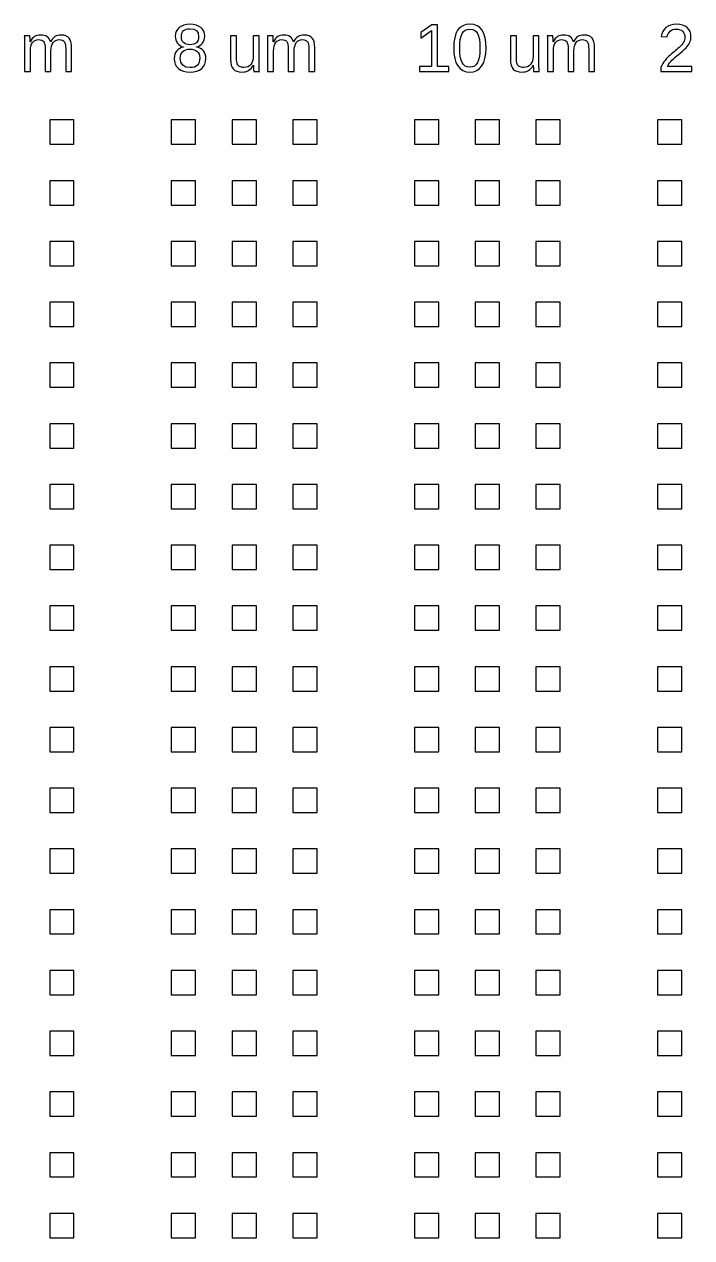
# Model space of a CAD drawing. Header units: metres. Extents: x -21500 to 21500, y -23900 to 23900.
# Drawn here: x -10809 to -5319, y 12100 to 22088 of the extents above; entities that cross this region are included whole.
import ezdxf

# ---------------------------------------------------------------- set-up
doc = ezdxf.new("R2010")
doc.units = ezdxf.units.M

msp = doc.modelspace()

# ---------------------------------------------------------------- linework, layer by layer
for p, q in [((-9495.93, 22081.1), (-9516.47, 22072.7)), ((-9472.59, 22086.2), (-9495.93, 22081.1)), ((-9446.46, 22087.9), (-9472.59, 22086.2)), ((-9419.73, 22086.3), (-9446.46, 22087.9)), ((-9395.96, 22081.3), (-9419.73, 22086.3)), ((-9375.17, 22073), (-9395.96, 22081.3)), ((-7456.22, 22082.2), (-7546.56, 22020.1)), ((-7411.19, 22082.2), (-7456.22, 22082.2)), ((-7411.19, 21741.5), (-7411.19, 22082.2)), ((-7202.95, 22075.7), (-7226.01, 22060.3)), ((-7175.22, 22084.9), (-7202.95, 22075.7)), ((-7142.82, 22087.9), (-7175.22, 22084.9)), ((-7111.26, 22084.8), (-7142.82, 22087.9)), ((-7084.13, 22075.5), (-7111.26, 22084.8)), ((-7061.41, 22060), (-7084.13, 22075.5)), ((-5492.67, 22081.1), (-5513.01, 22072.7)), ((-5469.95, 22086.2), (-5492.67, 22081.1)), ((-5444.83, 22087.9), (-5469.95, 22086.2)), ((-5417.61, 22086.2), (-5444.83, 22087.9)), ((-5393.72, 22081.1), (-5417.61, 22086.2)), ((-5373.18, 22072.6), (-5393.72, 22081.1)), ((-10762.8, 21993.5), (-10808.9, 21993.5)), ((-10808.9, 21993.5), (-10808.2, 21985.3)), ((-10808.2, 21985.3), (-10807.7, 21972.2)), ((-10762.7, 21992.6), (-10762.8, 21993.5)), ((-10762.5, 21991), (-10762.7, 21992.6)), ((-10762.4, 21988.9), (-10762.5, 21991)), ((-10762.2, 21986.2), (-10762.4, 21988.9)), ((-10762.1, 21983.1), (-10762.2, 21986.2)), ((-10761.9, 21979.8), (-10762.1, 21983.1)), ((-10761.8, 21976.3), (-10761.9, 21979.8)), ((-10761.6, 21972.5), (-10761.8, 21976.3)), ((-10733.6, 21979.5), (-10742.9, 21969.8)), ((-10723.7, 21986.7), (-10733.6, 21979.5)), ((-10713, 21992.1), (-10723.7, 21986.7)), ((-10701.1, 21995.9), (-10713, 21992.1)), ((-10688.2, 21998.2), (-10701.1, 21995.9)), ((-10674.1, 21999), (-10688.2, 21998.2)), ((-10658.3, 21998.1), (-10674.1, 21999)), ((-10644.2, 21995.6), (-10658.3, 21998.1)), ((-10631.9, 21991.5), (-10644.2, 21995.6)), ((-10621.3, 21985.7), (-10631.9, 21991.5)), ((-10612.4, 21978), (-10621.3, 21985.7)), ((-10604.9, 21968.4), (-10612.4, 21978)), ((-10567.1, 21978.4), (-10576.7, 21968.8)), ((-10556.8, 21985.9), (-10567.1, 21978.4)), ((-10545.4, 21991.6), (-10556.8, 21985.9)), ((-10532.9, 21995.7), (-10545.4, 21991.6)), ((-10519.3, 21998.1), (-10532.9, 21995.7)), ((-10504.5, 21999), (-10519.3, 21998.1)), ((-10483.8, 21997.4), (-10504.5, 21999)), ((-10466.1, 21992.9), (-10483.8, 21997.4)), ((-10451.5, 21985.4), (-10466.1, 21992.9)), ((-10439.8, 21974.8), (-10451.5, 21985.4)), ((-10431, 21960.8), (-10439.8, 21974.8)), ((-9564.86, 22010.8), (-9566.9, 21990)), ((-9566.9, 21990), (-9565.78, 21974.1)), ((-9565.78, 21974.1), (-9562.39, 21959.3)), ((-9558.73, 22029.5), (-9564.86, 22010.8)), ((-9548.52, 22046.2), (-9558.73, 22029.5)), ((-9534.22, 22060.8), (-9548.52, 22046.2)), ((-9516.47, 22072.7), (-9534.22, 22060.8)), ((-9516.99, 21986.7), (-9515.86, 22001.9)), ((-9515.83, 21971.3), (-9516.99, 21986.7)), ((-9515.86, 22001.9), (-9512.48, 22015)), ((-9512.48, 22015), (-9506.84, 22026.2)), ((-9506.84, 22026.2), (-9498.95, 22035.3)), ((-9498.95, 22035.3), (-9488.9, 22042.4)), ((-9488.9, 22042.4), (-9476.8, 22047.5)), ((-9476.8, 22047.5), (-9462.66, 22050.6)), ((-9462.66, 22050.6), (-9446.46, 22051.6)), ((-9446.46, 22051.6), (-9415.36, 22047.5)), ((-9415.36, 22047.5), (-9393.15, 22035.4)), ((-9393.15, 22035.4), (-9379.82, 22015.1)), ((-9379.82, 22015.1), (-9375.38, 21986.7)), ((-9375.38, 21986.7), (-9376.51, 21970.2)), ((-9357.34, 22061.3), (-9375.17, 22073)), ((-9343.04, 22046.9), (-9357.34, 22061.3)), ((-9332.82, 22030.1), (-9343.04, 22046.9)), ((-9326.69, 22010.9), (-9332.82, 22030.1)), ((-9329.19, 21958.7), (-9325.79, 21973.6)), ((-9324.65, 21989.5), (-9326.69, 22010.9)), ((-9325.79, 21973.6), (-9324.65, 21989.5)), ((-9062.35, 21993.5), (-9111.45, 21993.5)), ((-9111.45, 21993.5), (-9111.45, 21797.9)), ((-9062.35, 21807.4), (-9062.35, 21993.5)), ((-8877.07, 21993.5), (-8925.9, 21993.5)), ((-8925.9, 21993.5), (-8925.9, 21823.4)), ((-8877.07, 21762.7), (-8877.07, 21993.5)), ((-8762.79, 21993.5), (-8808.91, 21993.5)), ((-8808.91, 21993.5), (-8808.2, 21985.3)), ((-8808.2, 21985.3), (-8807.69, 21972.2)), ((-8762.65, 21992.6), (-8762.79, 21993.5)), ((-8762.52, 21991), (-8762.65, 21992.6)), ((-8762.38, 21988.9), (-8762.52, 21991)), ((-8762.25, 21986.2), (-8762.38, 21988.9)), ((-8762.1, 21983.1), (-8762.25, 21986.2)), ((-8761.94, 21979.8), (-8762.1, 21983.1)), ((-8761.76, 21976.3), (-8761.94, 21979.8)), ((-8761.57, 21972.5), (-8761.76, 21976.3)), ((-8733.61, 21979.5), (-8742.92, 21969.8)), ((-8723.73, 21986.7), (-8733.61, 21979.5)), ((-8712.99, 21992.1), (-8723.73, 21986.7)), ((-8701.14, 21995.9), (-8712.99, 21992.1)), ((-8688.17, 21998.2), (-8701.14, 21995.9)), ((-8674.08, 21999), (-8688.17, 21998.2)), ((-8658.27, 21998.1), (-8674.08, 21999)), ((-8644.21, 21995.6), (-8658.27, 21998.1)), ((-8631.89, 21991.5), (-8644.21, 21995.6)), ((-8621.32, 21985.7), (-8631.89, 21991.5)), ((-8612.36, 21978), (-8621.32, 21985.7)), ((-8604.87, 21968.4), (-8612.36, 21978)), ((-8567.14, 21978.4), (-8576.72, 21968.8)), ((-8556.75, 21985.9), (-8567.14, 21978.4)), ((-8545.4, 21991.6), (-8556.75, 21985.9)), ((-8532.91, 21995.7), (-8545.4, 21991.6)), ((-8519.29, 21998.1), (-8532.91, 21995.7)), ((-8504.53, 21999), (-8519.29, 21998.1)), ((-8483.8, 21997.4), (-8504.53, 21999)), ((-8466.11, 21992.9), (-8483.8, 21997.4)), ((-8451.45, 21985.4), (-8466.11, 21992.9)), ((-8439.83, 21974.8), (-8451.45, 21985.4)), ((-8430.99, 21960.8), (-8439.83, 21974.8)), ((-7546.56, 21974), (-7460.29, 22035.6)), ((-7546.56, 22020.1), (-7546.56, 21974)), ((-7460.29, 22035.6), (-7460.29, 21741.5)), ((-7268.53, 21977.4), (-7274.56, 21937.4)), ((-7258.48, 22011.2), (-7268.53, 21977.4)), ((-7244.42, 22038.8), (-7258.48, 22011.2)), ((-7226.01, 22060.3), (-7244.42, 22038.8)), ((-7222.27, 21963.3), (-7216.13, 21990.4)), ((-7216.13, 21990.4), (-7207.52, 22011.7)), ((-7207.52, 22011.7), (-7196.11, 22027.7)), ((-7196.11, 22027.7), (-7181.52, 22039.2)), ((-7181.52, 22039.2), (-7163.75, 22046)), ((-7163.75, 22046), (-7142.82, 22048.3)), ((-7142.82, 22048.3), (-7122.4, 22046)), ((-7122.4, 22046), (-7105.08, 22039)), ((-7105.08, 22039), (-7090.86, 22027.4)), ((-7090.86, 22027.4), (-7079.75, 22011.2)), ((-7079.75, 22011.2), (-7071.38, 21989.7)), ((-7071.38, 21989.7), (-7065.41, 21962.6)), ((-7043.13, 22038.3), (-7061.41, 22060)), ((-7029.06, 22010.5), (-7043.13, 22038.3)), ((-7019.02, 21976.7), (-7029.06, 22010.5)), ((-7012.99, 21937), (-7019.02, 21976.7)), ((-6760.62, 21993.5), (-6809.72, 21993.5)), ((-6809.72, 21993.5), (-6809.72, 21797.9)), ((-6760.62, 21807.4), (-6760.62, 21993.5)), ((-6575.33, 21993.5), (-6624.16, 21993.5)), ((-6624.16, 21993.5), (-6624.16, 21823.4)), ((-6575.33, 21762.7), (-6575.33, 21993.5)), ((-6461.06, 21993.5), (-6507.18, 21993.5)), ((-6507.18, 21993.5), (-6506.46, 21985.3)), ((-6506.46, 21985.3), (-6505.95, 21972.2)), ((-6460.92, 21992.6), (-6461.06, 21993.5)), ((-6460.79, 21991), (-6460.92, 21992.6)), ((-6460.65, 21988.9), (-6460.79, 21991)), ((-6460.52, 21986.2), (-6460.65, 21988.9)), ((-6460.37, 21983.1), (-6460.52, 21986.2)), ((-6460.21, 21979.8), (-6460.37, 21983.1)), ((-6460.03, 21976.3), (-6460.21, 21979.8)), ((-6459.84, 21972.5), (-6460.03, 21976.3)), ((-6431.88, 21979.5), (-6441.19, 21969.8)), ((-6421.99, 21986.7), (-6431.88, 21979.5)), ((-6411.26, 21992.1), (-6421.99, 21986.7)), ((-6399.41, 21995.9), (-6411.26, 21992.1)), ((-6386.44, 21998.2), (-6399.41, 21995.9)), ((-6372.35, 21999), (-6386.44, 21998.2)), ((-6356.54, 21998.1), (-6372.35, 21999)), ((-6342.47, 21995.6), (-6356.54, 21998.1)), ((-6330.16, 21991.5), (-6342.47, 21995.6)), ((-6319.58, 21985.7), (-6330.16, 21991.5)), ((-6310.62, 21978), (-6319.58, 21985.7)), ((-6303.14, 21968.4), (-6310.62, 21978)), ((-6265.4, 21978.4), (-6274.99, 21968.8)), ((-6255.02, 21985.9), (-6265.4, 21978.4)), ((-6243.67, 21991.6), (-6255.02, 21985.9)), ((-6231.18, 21995.7), (-6243.67, 21991.6)), ((-6217.56, 21998.1), (-6231.18, 21995.7)), ((-6202.8, 21999), (-6217.56, 21998.1)), ((-6182.07, 21997.4), (-6202.8, 21999)), ((-6164.38, 21992.9), (-6182.07, 21997.4)), ((-6149.72, 21985.4), (-6164.38, 21992.9)), ((-6138.1, 21974.8), (-6149.72, 21985.4)), ((-6129.26, 21960.8), (-6138.1, 21974.8)), ((-5565.42, 22009.6), (-5569.89, 21987.8)), ((-5569.89, 21987.8), (-5519.97, 21983.2)), ((-5557.44, 22029), (-5565.42, 22009.6)), ((-5545.96, 22046.1), (-5557.44, 22029)), ((-5530.96, 22060.8), (-5545.96, 22046.1)), ((-5513.01, 22072.7), (-5530.96, 22060.8)), ((-5519.97, 21983.2), (-5517.17, 21997.7)), ((-5517.17, 21997.7), (-5512.27, 22010.4)), ((-5512.27, 22010.4), (-5505.3, 22021.5)), ((-5505.3, 22021.5), (-5496.24, 22030.8)), ((-5496.24, 22030.8), (-5485.44, 22038.2)), ((-5485.44, 22038.2), (-5473.28, 22043.5)), ((-5473.28, 22043.5), (-5459.74, 22046.7)), ((-5459.74, 22046.7), (-5444.83, 22047.8)), ((-5444.83, 22047.8), (-5429.31, 22046.7)), ((-5429.31, 22046.7), (-5415.6, 22043.4)), ((-5415.6, 22043.4), (-5403.68, 22038)), ((-5403.68, 22038), (-5393.56, 22030.4)), ((-5393.56, 22030.4), (-5385.48, 22020.9)), ((-5385.48, 22020.9), (-5379.72, 22009.5)), ((-5379.72, 22009.5), (-5376.26, 21996.4)), ((-5376.26, 21996.4), (-5375.11, 21981.6)), ((-5375.11, 21981.6), (-5375.78, 21970.2)), ((-5355.98, 22060.7), (-5373.18, 22072.6)), ((-5342.39, 22045.6), (-5355.98, 22060.7)), ((-5332.69, 22027.7), (-5342.39, 22045.6)), ((-5326.86, 22006.9), (-5332.69, 22027.7)), ((-5324.92, 21983.2), (-5326.86, 22006.9)), ((-5325.56, 21972.1), (-5324.92, 21983.2)), ((-10807.7, 21972.2), (-10807.4, 21954)), ((-10807.4, 21954), (-10807.3, 21930.9)), ((-10807.3, 21930.9), (-10807.3, 21700)), ((-10761.4, 21967.8), (-10761.6, 21972.5)), ((-10761.1, 21961.3), (-10761.4, 21967.8)), ((-10760.9, 21953.2), (-10761.1, 21961.3)), ((-10760.6, 21943.3), (-10760.9, 21953.2)), ((-10759.8, 21943.3), (-10760.6, 21943.3)), ((-10751.7, 21957.8), (-10759.8, 21943.3)), ((-10758.7, 21870.1), (-10757.6, 21890.6)), ((-10757.6, 21890.6), (-10754.2, 21908.6)), ((-10754.2, 21908.6), (-10748.5, 21924.2)), ((-10742.9, 21969.8), (-10751.7, 21957.8)), ((-10748.5, 21924.2), (-10740.5, 21937.4)), ((-10740.5, 21937.4), (-10730.6, 21947.8)), ((-10730.6, 21947.8), (-10719.1, 21955.3)), ((-10719.1, 21955.3), (-10706, 21959.8)), ((-10706, 21959.8), (-10691.2, 21961.2)), ((-10691.2, 21961.2), (-10677.1, 21960.2)), ((-10677.1, 21960.2), (-10665.5, 21957.2)), ((-10665.5, 21957.2), (-10656.1, 21952.1)), ((-10656.1, 21952.1), (-10649.1, 21945)), ((-10649.1, 21945), (-10644, 21935.2)), ((-10644, 21935.2), (-10640.4, 21922.1)), ((-10640.4, 21922.1), (-10638.2, 21905.7)), ((-10638.2, 21905.7), (-10637.5, 21886.1)), ((-10637.5, 21886.1), (-10637.5, 21700)), ((-10598.9, 21956.9), (-10604.9, 21968.4)), ((-10594.3, 21943.3), (-10598.9, 21956.9)), ((-10593.5, 21943.3), (-10594.3, 21943.3)), ((-10585.5, 21957.1), (-10593.5, 21943.3)), ((-10589.2, 21870.1), (-10588.1, 21890.7)), ((-10588.1, 21890.7), (-10584.7, 21908.8)), ((-10576.7, 21968.8), (-10585.5, 21957.1)), ((-10584.7, 21908.8), (-10579.2, 21924.4)), ((-10579.2, 21924.4), (-10571.4, 21937.5)), ((-10571.4, 21937.5), (-10561.6, 21947.9)), ((-10561.6, 21947.9), (-10550.1, 21955.3)), ((-10550.1, 21955.3), (-10536.7, 21959.8)), ((-10536.7, 21959.8), (-10521.6, 21961.2)), ((-10521.6, 21961.2), (-10507.6, 21960.2)), ((-10507.6, 21960.2), (-10495.9, 21957.2)), ((-10495.9, 21957.2), (-10486.6, 21952.1)), ((-10486.6, 21952.1), (-10479.6, 21945)), ((-10479.6, 21945), (-10474.5, 21935.2)), ((-10474.5, 21935.2), (-10470.8, 21922.1)), ((-10470.8, 21922.1), (-10468.6, 21905.7)), ((-10468.6, 21905.7), (-10467.9, 21886.1)), ((-10467.9, 21886.1), (-10467.9, 21700)), ((-10424.7, 21942.9), (-10431, 21960.8)), ((-10420.9, 21921.2), (-10424.7, 21942.9)), ((-10419.6, 21895.6), (-10420.9, 21921.2)), ((-10419.6, 21700), (-10419.6, 21895.6)), ((-9562.39, 21959.3), (-9556.76, 21945.5)), ((-9556.76, 21945.5), (-9548.86, 21932.8)), ((-9542.96, 21880.5), (-9554.43, 21869)), ((-9548.86, 21932.8), (-9539.02, 21921.6)), ((-9530.01, 21889.5), (-9542.96, 21880.5)), ((-9539.02, 21921.6), (-9527.53, 21912.6)), ((-9515.56, 21896), (-9530.01, 21889.5)), ((-9527.53, 21912.6), (-9514.4, 21905.7)), ((-9512.34, 21957.8), (-9515.83, 21971.3)), ((-9499.63, 21899.9), (-9515.56, 21896)), ((-9514.4, 21905.7), (-9499.63, 21901)), ((-9506.54, 21946.3), (-9512.34, 21957.8)), ((-9498.41, 21936.7), (-9506.54, 21946.3)), ((-9499.63, 21901), (-9499.63, 21899.9)), ((-9488.16, 21929.2), (-9498.41, 21936.7)), ((-9493.05, 21871.9), (-9479.55, 21878)), ((-9475.99, 21923.8), (-9488.16, 21929.2)), ((-9479.55, 21878), (-9464.02, 21881.6)), ((-9461.91, 21920.5), (-9475.99, 21923.8)), ((-9464.02, 21881.6), (-9446.46, 21882.8)), ((-9445.91, 21919.5), (-9461.91, 21920.5)), ((-9446.46, 21882.8), (-9428.4, 21881.7)), ((-9429.71, 21920.5), (-9445.91, 21919.5)), ((-9415.56, 21923.4), (-9429.71, 21920.5)), ((-9428.4, 21881.7), (-9412.48, 21878.3)), ((-9403.47, 21928.4), (-9415.56, 21923.4)), ((-9412.48, 21878.3), (-9398.69, 21872.7)), ((-9393.42, 21935.3), (-9403.47, 21928.4)), ((-9385.53, 21944.5), (-9393.42, 21935.3)), ((-9392.47, 21901.6), (-9377.57, 21905.8)), ((-9392.47, 21900.5), (-9392.47, 21901.6)), ((-9375.18, 21896.3), (-9392.47, 21900.5)), ((-9379.89, 21956.1), (-9385.53, 21944.5)), ((-9376.51, 21970.2), (-9379.89, 21956.1)), ((-9377.57, 21905.8), (-9364.32, 21912.3)), ((-9359.92, 21889.7), (-9375.18, 21896.3)), ((-9364.32, 21912.3), (-9352.74, 21921.1)), ((-9346.69, 21880.8), (-9359.92, 21889.7)), ((-9352.74, 21921.1), (-9342.83, 21932.2)), ((-9335.5, 21869.4), (-9346.69, 21880.8)), ((-9342.83, 21932.2), (-9334.87, 21944.9)), ((-9334.87, 21944.9), (-9329.19, 21958.7)), ((-8807.69, 21972.2), (-8807.38, 21954)), ((-8807.38, 21954), (-8807.28, 21930.9)), ((-8807.28, 21930.9), (-8807.28, 21700)), ((-8761.36, 21967.8), (-8761.57, 21972.5)), ((-8761.13, 21961.3), (-8761.36, 21967.8)), ((-8760.88, 21953.2), (-8761.13, 21961.3)), ((-8760.62, 21943.3), (-8760.88, 21953.2)), ((-8759.81, 21943.3), (-8760.62, 21943.3)), ((-8751.65, 21957.8), (-8759.81, 21943.3)), ((-8758.72, 21870.1), (-8757.58, 21890.6)), ((-8757.58, 21890.6), (-8754.18, 21908.6)), ((-8754.18, 21908.6), (-8748.5, 21924.2)), ((-8742.92, 21969.8), (-8751.65, 21957.8)), ((-8748.5, 21924.2), (-8740.54, 21937.4)), ((-8740.54, 21937.4), (-8730.64, 21947.8)), ((-8730.64, 21947.8), (-8719.11, 21955.3)), ((-8719.11, 21955.3), (-8705.96, 21959.8)), ((-8705.96, 21959.8), (-8691.17, 21961.2)), ((-8691.17, 21961.2), (-8677.15, 21960.2)), ((-8677.15, 21960.2), (-8665.47, 21957.2)), ((-8665.47, 21957.2), (-8656.13, 21952.1)), ((-8656.13, 21952.1), (-8649.12, 21945)), ((-8649.12, 21945), (-8644.02, 21935.2)), ((-8644.02, 21935.2), (-8640.37, 21922.1)), ((-8640.37, 21922.1), (-8638.19, 21905.7)), ((-8638.19, 21905.7), (-8637.46, 21886.1)), ((-8637.46, 21886.1), (-8637.46, 21700)), ((-8598.86, 21956.9), (-8604.87, 21968.4)), ((-8594.32, 21943.3), (-8598.86, 21956.9)), ((-8593.51, 21943.3), (-8594.32, 21943.3)), ((-8585.52, 21957.1), (-8593.51, 21943.3)), ((-8589.17, 21870.1), (-8588.06, 21890.7)), ((-8588.06, 21890.7), (-8584.73, 21908.8)), ((-8576.72, 21968.8), (-8585.52, 21957.1)), ((-8584.73, 21908.8), (-8579.17, 21924.4)), ((-8579.17, 21924.4), (-8571.4, 21937.5)), ((-8571.4, 21937.5), (-8561.63, 21947.9)), ((-8561.63, 21947.9), (-8550.07, 21955.3)), ((-8550.07, 21955.3), (-8536.74, 21959.8)), ((-8536.74, 21959.8), (-8521.62, 21961.2)), ((-8521.62, 21961.2), (-8507.6, 21960.2)), ((-8507.6, 21960.2), (-8495.92, 21957.2)), ((-8495.92, 21957.2), (-8486.57, 21952.1)), ((-8486.57, 21952.1), (-8479.57, 21945)), ((-8479.57, 21945), (-8474.47, 21935.2)), ((-8474.47, 21935.2), (-8470.82, 21922.1)), ((-8470.82, 21922.1), (-8468.64, 21905.7)), ((-8468.64, 21905.7), (-8467.91, 21886.1)), ((-8467.91, 21886.1), (-8467.91, 21700)), ((-8424.67, 21942.9), (-8430.99, 21960.8)), ((-8420.88, 21921.2), (-8424.67, 21942.9)), ((-8419.62, 21895.6), (-8420.88, 21921.2)), ((-8419.62, 21700), (-8419.62, 21895.6)), ((-7274.56, 21937.4), (-7276.56, 21891.3)), ((-7276.56, 21891.3), (-7274.5, 21846)), ((-7227.19, 21891.3), (-7225.96, 21930.2)), ((-7225.95, 21853.3), (-7227.19, 21891.3)), ((-7225.96, 21930.2), (-7222.27, 21963.3)), ((-7065.41, 21962.6), (-7061.82, 21929.8)), ((-7060.63, 21891.3), (-7061.88, 21854)), ((-7061.82, 21929.8), (-7060.63, 21891.3)), ((-7013.09, 21846.2), (-7010.98, 21891.3)), ((-7010.98, 21891.3), (-7012.99, 21937)), ((-6505.95, 21972.2), (-6505.65, 21954)), ((-6505.65, 21954), (-6505.55, 21930.9)), ((-6505.55, 21930.9), (-6505.55, 21700)), ((-6459.62, 21967.8), (-6459.84, 21972.5)), ((-6459.4, 21961.3), (-6459.62, 21967.8)), ((-6459.15, 21953.2), (-6459.4, 21961.3)), ((-6458.89, 21943.3), (-6459.15, 21953.2)), ((-6458.07, 21943.3), (-6458.89, 21943.3)), ((-6449.92, 21957.8), (-6458.07, 21943.3)), ((-6456.99, 21870.1), (-6455.85, 21890.6)), ((-6455.85, 21890.6), (-6452.44, 21908.6)), ((-6452.44, 21908.6), (-6446.76, 21924.2)), ((-6441.19, 21969.8), (-6449.92, 21957.8)), ((-6446.76, 21924.2), (-6438.81, 21937.4)), ((-6438.81, 21937.4), (-6428.91, 21947.8)), ((-6428.91, 21947.8), (-6417.38, 21955.3)), ((-6417.38, 21955.3), (-6404.22, 21959.8)), ((-6404.22, 21959.8), (-6389.44, 21961.2)), ((-6389.44, 21961.2), (-6375.42, 21960.2)), ((-6375.42, 21960.2), (-6363.74, 21957.2)), ((-6363.74, 21957.2), (-6354.39, 21952.1)), ((-6354.39, 21952.1), (-6347.39, 21945)), ((-6347.39, 21945), (-6342.29, 21935.2)), ((-6342.29, 21935.2), (-6338.64, 21922.1)), ((-6338.64, 21922.1), (-6336.45, 21905.7)), ((-6336.45, 21905.7), (-6335.73, 21886.1)), ((-6335.73, 21886.1), (-6335.73, 21700)), ((-6297.13, 21956.9), (-6303.14, 21968.4)), ((-6292.59, 21943.3), (-6297.13, 21956.9)), ((-6291.78, 21943.3), (-6292.59, 21943.3)), ((-6283.78, 21957.1), (-6291.78, 21943.3)), ((-6287.44, 21870.1), (-6286.33, 21890.7)), ((-6286.33, 21890.7), (-6283, 21908.8)), ((-6274.99, 21968.8), (-6283.78, 21957.1)), ((-6283, 21908.8), (-6277.44, 21924.4)), ((-6277.44, 21924.4), (-6269.67, 21937.5)), ((-6269.67, 21937.5), (-6259.89, 21947.9)), ((-6259.89, 21947.9), (-6248.34, 21955.3)), ((-6248.34, 21955.3), (-6235, 21959.8)), ((-6235, 21959.8), (-6219.89, 21961.2)), ((-6219.89, 21961.2), (-6205.87, 21960.2)), ((-6205.87, 21960.2), (-6194.18, 21957.2)), ((-6194.18, 21957.2), (-6184.84, 21952.1)), ((-6184.84, 21952.1), (-6177.84, 21945)), ((-6177.84, 21945), (-6172.74, 21935.2)), ((-6172.74, 21935.2), (-6169.09, 21922.1)), ((-6169.09, 21922.1), (-6166.9, 21905.7)), ((-6166.9, 21905.7), (-6166.17, 21886.1)), ((-6166.17, 21886.1), (-6166.17, 21700)), ((-6122.94, 21942.9), (-6129.26, 21960.8)), ((-6119.15, 21921.2), (-6122.94, 21942.9)), ((-6117.89, 21895.6), (-6119.15, 21921.2)), ((-6117.89, 21700), (-6117.89, 21895.6)), ((-5442.31, 21879.3), (-5452.83, 21870.9)), ((-5432.31, 21887.7), (-5442.31, 21879.3)), ((-5422.84, 21896.1), (-5432.31, 21887.7)), ((-5413.9, 21904.5), (-5422.84, 21896.1)), ((-5405.64, 21913.1), (-5413.9, 21904.5)), ((-5398.2, 21921.8), (-5405.64, 21913.1)), ((-5391.6, 21930.7), (-5398.2, 21921.8)), ((-5394.57, 21867), (-5377.67, 21882.6)), ((-5385.82, 21939.8), (-5391.6, 21930.7)), ((-5381.14, 21949.3), (-5385.82, 21939.8)), ((-5377.79, 21959.5), (-5381.14, 21949.3)), ((-5375.78, 21970.2), (-5377.79, 21959.5)), ((-5377.67, 21882.6), (-5365.34, 21895.1)), ((-5365.34, 21895.1), (-5355.92, 21906)), ((-5355.92, 21906), (-5347.74, 21917)), ((-5347.74, 21917), (-5340.8, 21928)), ((-5340.8, 21928), (-5335.09, 21939)), ((-5335.09, 21939), (-5330.64, 21950)), ((-5330.64, 21950), (-5327.46, 21961)), ((-5327.46, 21961), (-5325.56, 21972.1)), ((-10758.7, 21700), (-10758.7, 21870.1)), ((-10589.2, 21700), (-10589.2, 21870.1)), ((-9574.52, 21824), (-9575.86, 21806.1)), ((-9575.86, 21806.1), (-9573.69, 21780.9)), ((-9570.5, 21840.5), (-9574.52, 21824)), ((-9573.69, 21780.9), (-9567.21, 21758.7)), ((-9563.8, 21855.5), (-9570.5, 21840.5)), ((-9554.43, 21869), (-9563.8, 21855.5)), ((-9525.4, 21810.1), (-9524.09, 21826.2)), ((-9520.36, 21775.6), (-9525.4, 21810.1)), ((-9524.09, 21826.2), (-9520.18, 21840.4)), ((-9505.26, 21750.9), (-9520.36, 21775.6)), ((-9520.18, 21840.4), (-9513.65, 21852.8)), ((-9513.65, 21852.8), (-9504.51, 21863.4)), ((-9504.51, 21863.4), (-9493.05, 21871.9)), ((-9398.69, 21872.7), (-9387.04, 21864.8)), ((-9387.04, 21864.8), (-9377.79, 21854.7)), ((-9377.79, 21854.7), (-9371.17, 21842.4)), ((-9370.77, 21775.1), (-9376.87, 21761.3)), ((-9371.17, 21842.4), (-9367.21, 21827.9)), ((-9367.1, 21791.8), (-9370.77, 21775.1)), ((-9367.21, 21827.9), (-9365.88, 21811.2)), ((-9365.88, 21811.2), (-9367.1, 21791.8)), ((-9326.6, 21856.1), (-9335.5, 21869.4)), ((-9320.24, 21841.2), (-9326.6, 21856.1)), ((-9323.56, 21759.5), (-9317.26, 21781.6)), ((-9316.43, 21824.7), (-9320.24, 21841.2)), ((-9317.26, 21781.6), (-9315.16, 21806.6)), ((-9315.16, 21806.6), (-9316.43, 21824.7)), ((-9111.45, 21797.9), (-9110.06, 21772.2)), ((-9062, 21793.7), (-9062.35, 21807.4)), ((-9060.93, 21781.7), (-9062, 21793.7)), ((-9059.15, 21771.2), (-9060.93, 21781.7)), ((-8930.98, 21785.3), (-8937.34, 21769.7)), ((-8927.17, 21803.2), (-8930.98, 21785.3)), ((-8925.9, 21823.4), (-8927.17, 21803.2)), ((-8758.72, 21700), (-8758.72, 21870.1)), ((-8589.17, 21700), (-8589.17, 21870.1)), ((-7274.5, 21846), (-7268.29, 21806.5)), ((-7268.29, 21806.5), (-7257.95, 21772.7)), ((-7222.21, 21820.8), (-7225.95, 21853.3)), ((-7215.98, 21793.7), (-7222.21, 21820.8)), ((-7207.25, 21772.2), (-7215.98, 21793.7)), ((-7071.92, 21794.8), (-7080.7, 21773)), ((-7065.64, 21821.8), (-7071.92, 21794.8)), ((-7061.88, 21854), (-7065.64, 21821.8)), ((-7029.98, 21773.1), (-7019.42, 21806.8)), ((-7019.42, 21806.8), (-7013.09, 21846.2)), ((-6809.72, 21797.9), (-6808.32, 21772.2)), ((-6760.26, 21793.7), (-6760.62, 21807.4)), ((-6759.2, 21781.7), (-6760.26, 21793.7)), ((-6757.42, 21771.2), (-6759.2, 21781.7)), ((-6629.25, 21785.3), (-6635.61, 21769.7)), ((-6625.44, 21803.2), (-6629.25, 21785.3)), ((-6624.16, 21823.4), (-6625.44, 21803.2)), ((-6456.99, 21700), (-6456.99, 21870.1)), ((-6287.44, 21700), (-6287.44, 21870.1)), ((-5547.87, 21777.9), (-5556.7, 21764.3)), ((-5538.28, 21790.5), (-5547.87, 21777.9)), ((-5528.19, 21802.3), (-5538.28, 21790.5)), ((-5517.84, 21813.6), (-5528.19, 21802.3)), ((-5507.23, 21824.3), (-5517.84, 21813.6)), ((-5496.37, 21834.4), (-5507.23, 21824.3)), ((-5500.34, 21770.8), (-5491.76, 21781)), ((-5485.41, 21844.1), (-5496.37, 21834.4)), ((-5491.76, 21781), (-5481.74, 21791.5)), ((-5474.5, 21853.4), (-5485.41, 21844.1)), ((-5481.74, 21791.5), (-5470.12, 21802.7)), ((-5463.64, 21862.3), (-5474.5, 21853.4)), ((-5470.12, 21802.7), (-5456.92, 21814.5)), ((-5452.83, 21870.9), (-5463.64, 21862.3)), ((-5456.92, 21814.5), (-5442.11, 21827)), ((-5442.11, 21827), (-5416.05, 21848.5)), ((-5416.05, 21848.5), (-5394.57, 21867)), ((-10807.3, 21700), (-10758.7, 21700)), ((-10637.5, 21700), (-10589.2, 21700)), ((-10467.9, 21700), (-10419.6, 21700)), ((-9567.21, 21758.7), (-9556.4, 21739.6)), ((-9556.4, 21739.6), (-9541.27, 21723.6)), ((-9541.27, 21723.6), (-9522.3, 21710.9)), ((-9522.3, 21710.9), (-9500, 21701.8)), ((-9480.08, 21736.1), (-9505.26, 21750.9)), ((-9500, 21701.8), (-9474.35, 21696.4)), ((-9444.83, 21731.2), (-9480.08, 21736.1)), ((-9474.35, 21696.4), (-9445.37, 21694.6)), ((-9445.37, 21694.6), (-9415.73, 21696.4)), ((-9426.16, 21732.4), (-9444.83, 21731.2)), ((-9410.04, 21736), (-9426.16, 21732.4)), ((-9415.73, 21696.4), (-9389.76, 21702)), ((-9396.45, 21742), (-9410.04, 21736)), ((-9385.42, 21750.3), (-9396.45, 21742)), ((-9389.76, 21702), (-9367.44, 21711.2)), ((-9376.87, 21761.3), (-9385.42, 21750.3)), ((-9367.44, 21711.2), (-9348.79, 21724.1)), ((-9348.79, 21724.1), (-9334.08, 21740.4)), ((-9334.08, 21740.4), (-9323.56, 21759.5)), ((-9110.06, 21772.2), (-9105.86, 21750.4)), ((-9105.86, 21750.4), (-9098.86, 21732.5)), ((-9098.86, 21732.5), (-9089.07, 21718.6)), ((-9089.07, 21718.6), (-9076.26, 21708.1)), ((-9076.26, 21708.1), (-9060.22, 21700.6)), ((-9060.22, 21700.6), (-9040.93, 21696.1)), ((-9056.66, 21762.4), (-9059.15, 21771.2)), ((-9053.38, 21755), (-9056.66, 21762.4)), ((-9049.26, 21748.6), (-9053.38, 21755)), ((-9044.29, 21743.4), (-9049.26, 21748.6)), ((-9038.48, 21739.3), (-9044.29, 21743.4)), ((-9040.93, 21696.1), (-9018.4, 21694.6)), ((-9031.51, 21736.2), (-9038.48, 21739.3)), ((-9023.08, 21734), (-9031.51, 21736.2)), ((-9013.2, 21732.7), (-9023.08, 21734)), ((-9018.4, 21694.6), (-9002.66, 21695.4)), ((-9001.86, 21732.3), (-9013.2, 21732.7)), ((-9002.66, 21695.4), (-8988.26, 21697.7)), ((-8985.16, 21733.8), (-9001.86, 21732.3)), ((-8988.26, 21697.7), (-8975.19, 21701.7)), ((-8970.32, 21738.3), (-8985.16, 21733.8)), ((-8975.19, 21701.7), (-8963.47, 21707.2)), ((-8957.35, 21745.9), (-8970.32, 21738.3)), ((-8963.47, 21707.2), (-8952.75, 21714.6)), ((-8946.24, 21756.4), (-8957.35, 21745.9)), ((-8952.75, 21714.6), (-8942.68, 21724.2)), ((-8937.34, 21769.7), (-8946.24, 21756.4)), ((-8942.68, 21724.2), (-8933.28, 21736.1)), ((-8933.28, 21736.1), (-8924.54, 21750.2)), ((-8924.54, 21750.2), (-8923.73, 21750.2)), ((-8923.73, 21750.2), (-8923.46, 21740.3)), ((-8923.46, 21740.3), (-8923.22, 21732.2)), ((-8923.22, 21732.2), (-8922.99, 21725.7)), ((-8922.99, 21725.7), (-8922.78, 21721)), ((-8922.78, 21721), (-8922.58, 21717.3)), ((-8922.58, 21717.3), (-8922.41, 21713.7)), ((-8922.41, 21713.7), (-8922.24, 21710.4)), ((-8922.24, 21710.4), (-8922.1, 21707.3)), ((-8922.1, 21707.3), (-8921.96, 21704.6)), ((-8921.96, 21704.6), (-8921.83, 21702.5)), ((-8921.83, 21702.5), (-8921.69, 21701)), ((-8921.69, 21701), (-8921.56, 21700)), ((-8921.56, 21700), (-8875.44, 21700)), ((-8876.97, 21739.5), (-8877.07, 21762.7)), ((-8876.66, 21721.4), (-8876.97, 21739.5)), ((-8876.15, 21708.2), (-8876.66, 21721.4)), ((-8875.44, 21700), (-8876.15, 21708.2)), ((-8807.28, 21700), (-8758.72, 21700)), ((-8637.46, 21700), (-8589.17, 21700)), ((-8467.91, 21700), (-8419.62, 21700)), ((-7460.29, 21741.5), (-7557.68, 21741.5)), ((-7557.68, 21741.5), (-7557.68, 21700)), ((-7557.68, 21700), (-7318.14, 21700)), ((-7318.14, 21741.5), (-7411.19, 21741.5)), ((-7318.14, 21700), (-7318.14, 21741.5)), ((-7257.95, 21772.7), (-7243.47, 21744.8)), ((-7243.47, 21744.8), (-7224.87, 21722.8)), ((-7224.87, 21722.8), (-7202.17, 21707.1)), ((-7195.82, 21755.7), (-7207.25, 21772.2)), ((-7202.17, 21707.1), (-7175.36, 21697.7)), ((-7181.45, 21743.9), (-7195.82, 21755.7)), ((-7164.14, 21736.8), (-7181.45, 21743.9)), ((-7175.36, 21697.7), (-7144.45, 21694.6)), ((-7143.91, 21734.5), (-7164.14, 21736.8)), ((-7144.45, 21694.6), (-7113.5, 21697.7)), ((-7123.78, 21736.9), (-7143.91, 21734.5)), ((-7106.54, 21744.1), (-7123.78, 21736.9)), ((-7113.5, 21697.7), (-7086.57, 21707.2)), ((-7092.18, 21756.1), (-7106.54, 21744.1)), ((-7080.7, 21773), (-7092.18, 21756.1)), ((-7086.57, 21707.2), (-7063.65, 21723)), ((-7063.65, 21723), (-7044.76, 21745)), ((-7044.76, 21745), (-7029.98, 21773.1)), ((-6808.32, 21772.2), (-6804.13, 21750.4)), ((-6804.13, 21750.4), (-6797.13, 21732.5)), ((-6797.13, 21732.5), (-6787.34, 21718.6)), ((-6787.34, 21718.6), (-6774.53, 21708.1)), ((-6774.53, 21708.1), (-6758.48, 21700.6)), ((-6758.48, 21700.6), (-6739.2, 21696.1)), ((-6754.92, 21762.4), (-6757.42, 21771.2)), ((-6751.65, 21755), (-6754.92, 21762.4)), ((-6747.53, 21748.6), (-6751.65, 21755)), ((-6742.56, 21743.4), (-6747.53, 21748.6)), ((-6736.75, 21739.3), (-6742.56, 21743.4)), ((-6739.2, 21696.1), (-6716.67, 21694.6)), ((-6729.78, 21736.2), (-6736.75, 21739.3)), ((-6721.35, 21734), (-6729.78, 21736.2)), ((-6711.47, 21732.7), (-6721.35, 21734)), ((-6716.67, 21694.6), (-6700.93, 21695.4)), ((-6700.12, 21732.3), (-6711.47, 21732.7)), ((-6700.93, 21695.4), (-6686.53, 21697.7)), ((-6683.42, 21733.8), (-6700.12, 21732.3)), ((-6686.53, 21697.7), (-6673.46, 21701.7)), ((-6668.59, 21738.3), (-6683.42, 21733.8)), ((-6673.46, 21701.7), (-6661.74, 21707.2)), ((-6655.62, 21745.9), (-6668.59, 21738.3)), ((-6661.74, 21707.2), (-6651.01, 21714.6)), ((-6644.51, 21756.4), (-6655.62, 21745.9)), ((-6651.01, 21714.6), (-6640.95, 21724.2)), ((-6635.61, 21769.7), (-6644.51, 21756.4)), ((-6640.95, 21724.2), (-6631.55, 21736.1)), ((-6631.55, 21736.1), (-6622.81, 21750.2)), ((-6622.81, 21750.2), (-6621.99, 21750.2)), ((-6621.99, 21750.2), (-6621.73, 21740.3)), ((-6621.73, 21740.3), (-6621.49, 21732.2)), ((-6621.49, 21732.2), (-6621.26, 21725.7)), ((-6621.26, 21725.7), (-6621.05, 21721)), ((-6621.05, 21721), (-6620.85, 21717.3)), ((-6620.85, 21717.3), (-6620.67, 21713.7)), ((-6620.67, 21713.7), (-6620.51, 21710.4)), ((-6620.51, 21710.4), (-6620.37, 21707.3)), ((-6620.37, 21707.3), (-6620.23, 21704.6)), ((-6620.23, 21704.6), (-6620.1, 21702.5)), ((-6620.1, 21702.5), (-6619.96, 21701)), ((-6619.96, 21701), (-6619.82, 21700)), ((-6619.82, 21700), (-6573.71, 21700)), ((-6575.23, 21739.5), (-6575.33, 21762.7)), ((-6574.93, 21721.4), (-6575.23, 21739.5)), ((-6574.42, 21708.2), (-6574.93, 21721.4)), ((-6573.71, 21700), (-6574.42, 21708.2)), ((-6505.55, 21700), (-6456.99, 21700)), ((-6335.73, 21700), (-6287.44, 21700)), ((-6166.17, 21700), (-6117.89, 21700)), ((-5564.76, 21749.9), (-5572.06, 21734.5)), ((-5572.06, 21734.5), (-5572.06, 21700)), ((-5572.06, 21700), (-5318.95, 21700)), ((-5556.7, 21764.3), (-5564.76, 21749.9)), ((-5518.34, 21741.5), (-5513.63, 21751.1)), ((-5318.95, 21741.5), (-5518.34, 21741.5)), ((-5513.63, 21751.1), (-5507.63, 21760.9)), ((-5507.63, 21760.9), (-5500.34, 21770.8)), ((-5318.95, 21700), (-5318.95, 21741.5)), ((-10400, 21300), (-10600, 21300)), ((-10600, 21300), (-10600, 21100)), ((-10400, 21100), (-10400, 21300)), ((-9400, 21300), (-9600, 21300)), ((-9600, 21300), (-9600, 21100)), ((-9400, 21100), (-9400, 21300)), ((-8900, 21300), (-9100, 21300)), ((-9100, 21300), (-9100, 21100)), ((-8900, 21100), (-8900, 21300)), ((-8400, 21300), (-8600, 21300)), ((-8600, 21300), (-8600, 21100)), ((-8400, 21100), (-8400, 21300)), ((-7400, 21300), (-7600, 21300)), ((-7600, 21300), (-7600, 21100)), ((-7400, 21100), (-7400, 21300)), ((-6900, 21300), (-7100, 21300)), ((-7100, 21300), (-7100, 21100)), ((-6900, 21100), (-6900, 21300)), ((-6400, 21300), (-6600, 21300)), ((-6600, 21300), (-6600, 21100)), ((-6400, 21100), (-6400, 21300)), ((-5400, 21300), (-5600, 21300)), ((-5600, 21300), (-5600, 21100)), ((-5400, 21100), (-5400, 21300)), ((-10600, 21100), (-10400, 21100)), ((-9600, 21100), (-9400, 21100)), ((-9100, 21100), (-8900, 21100)), ((-8600, 21100), (-8400, 21100)), ((-7600, 21100), (-7400, 21100)), ((-7100, 21100), (-6900, 21100)), ((-6600, 21100), (-6400, 21100)), ((-5600, 21100), (-5400, 21100)), ((-10400, 20800), (-10600, 20800)), ((-10600, 20800), (-10600, 20600)), ((-10400, 20600), (-10400, 20800)), ((-9400, 20800), (-9600, 20800)), ((-9600, 20800), (-9600, 20600)), ((-9400, 20600), (-9400, 20800)), ((-8900, 20800), (-9100, 20800)), ((-9100, 20800), (-9100, 20600)), ((-8900, 20600), (-8900, 20800)), ((-8400, 20800), (-8600, 20800)), ((-8600, 20800), (-8600, 20600)), ((-8400, 20600), (-8400, 20800)), ((-7400, 20800), (-7600, 20800)), ((-7600, 20800), (-7600, 20600)), ((-7400, 20600), (-7400, 20800)), ((-6900, 20800), (-7100, 20800)), ((-7100, 20800), (-7100, 20600)), ((-6900, 20600), (-6900, 20800)), ((-6400, 20800), (-6600, 20800)), ((-6600, 20800), (-6600, 20600)), ((-6400, 20600), (-6400, 20800)), ((-5400, 20800), (-5600, 20800)), ((-5600, 20800), (-5600, 20600)), ((-5400, 20600), (-5400, 20800)), ((-10600, 20600), (-10400, 20600)), ((-9600, 20600), (-9400, 20600)), ((-9100, 20600), (-8900, 20600)), ((-8600, 20600), (-8400, 20600)), ((-7600, 20600), (-7400, 20600)), ((-7100, 20600), (-6900, 20600)), ((-6600, 20600), (-6400, 20600)), ((-5600, 20600), (-5400, 20600)), ((-10400, 20300), (-10600, 20300)), ((-10600, 20300), (-10600, 20100)), ((-10400, 20100), (-10400, 20300)), ((-9400, 20300), (-9600, 20300)), ((-9600, 20300), (-9600, 20100)), ((-9400, 20100), (-9400, 20300)), ((-8900, 20300), (-9100, 20300)), ((-9100, 20300), (-9100, 20100)), ((-8900, 20100), (-8900, 20300)), ((-8400, 20300), (-8600, 20300)), ((-8600, 20300), (-8600, 20100)), ((-8400, 20100), (-8400, 20300)), ((-7400, 20300), (-7600, 20300)), ((-7600, 20300), (-7600, 20100)), ((-7400, 20100), (-7400, 20300)), ((-6900, 20300), (-7100, 20300)), ((-7100, 20300), (-7100, 20100)), ((-6900, 20100), (-6900, 20300)), ((-6400, 20300), (-6600, 20300)), ((-6600, 20300), (-6600, 20100)), ((-6400, 20100), (-6400, 20300)), ((-5400, 20300), (-5600, 20300)), ((-5600, 20300), (-5600, 20100)), ((-5400, 20100), (-5400, 20300)), ((-10600, 20100), (-10400, 20100)), ((-9600, 20100), (-9400, 20100)), ((-9100, 20100), (-8900, 20100)), ((-8600, 20100), (-8400, 20100)), ((-7600, 20100), (-7400, 20100)), ((-7100, 20100), (-6900, 20100)), ((-6600, 20100), (-6400, 20100)), ((-5600, 20100), (-5400, 20100)), ((-10400, 19800), (-10600, 19800)), ((-10600, 19800), (-10600, 19600)), ((-10400, 19600), (-10400, 19800)), ((-9400, 19800), (-9600, 19800)), ((-9600, 19800), (-9600, 19600)), ((-9400, 19600), (-9400, 19800)), ((-8900, 19800), (-9100, 19800)), ((-9100, 19800), (-9100, 19600)), ((-8900, 19600), (-8900, 19800)), ((-8400, 19800), (-8600, 19800)), ((-8600, 19800), (-8600, 19600)), ((-8400, 19600), (-8400, 19800)), ((-7400, 19800), (-7600, 19800)), ((-7600, 19800), (-7600, 19600)), ((-7400, 19600), (-7400, 19800)), ((-6900, 19800), (-7100, 19800)), ((-7100, 19800), (-7100, 19600)), ((-6900, 19600), (-6900, 19800)), ((-6400, 19800), (-6600, 19800)), ((-6600, 19800), (-6600, 19600)), ((-6400, 19600), (-6400, 19800)), ((-5400, 19800), (-5600, 19800)), ((-5600, 19800), (-5600, 19600)), ((-5400, 19600), (-5400, 19800)), ((-10600, 19600), (-10400, 19600)), ((-9600, 19600), (-9400, 19600)), ((-9100, 19600), (-8900, 19600)), ((-8600, 19600), (-8400, 19600)), ((-7600, 19600), (-7400, 19600)), ((-7100, 19600), (-6900, 19600)), ((-6600, 19600), (-6400, 19600)), ((-5600, 19600), (-5400, 19600)), ((-10400, 19300), (-10600, 19300)), ((-10600, 19300), (-10600, 19100)), ((-10400, 19100), (-10400, 19300)), ((-9400, 19300), (-9600, 19300)), ((-9600, 19300), (-9600, 19100)), ((-9400, 19100), (-9400, 19300)), ((-8900, 19300), (-9100, 19300)), ((-9100, 19300), (-9100, 19100)), ((-8900, 19100), (-8900, 19300)), ((-8400, 19300), (-8600, 19300)), ((-8600, 19300), (-8600, 19100)), ((-8400, 19100), (-8400, 19300)), ((-7400, 19300), (-7600, 19300)), ((-7600, 19300), (-7600, 19100)), ((-7400, 19100), (-7400, 19300)), ((-6900, 19300), (-7100, 19300)), ((-7100, 19300), (-7100, 19100)), ((-6900, 19100), (-6900, 19300)), ((-6400, 19300), (-6600, 19300)), ((-6600, 19300), (-6600, 19100)), ((-6400, 19100), (-6400, 19300)), ((-5400, 19300), (-5600, 19300)), ((-5600, 19300), (-5600, 19100)), ((-5400, 19100), (-5400, 19300)), ((-10600, 19100), (-10400, 19100)), ((-9600, 19100), (-9400, 19100)), ((-9100, 19100), (-8900, 19100)), ((-8600, 19100), (-8400, 19100)), ((-7600, 19100), (-7400, 19100)), ((-7100, 19100), (-6900, 19100)), ((-6600, 19100), (-6400, 19100)), ((-5600, 19100), (-5400, 19100)), ((-10400, 18800), (-10600, 18800)), ((-10600, 18800), (-10600, 18600)), ((-10400, 18600), (-10400, 18800)), ((-9400, 18800), (-9600, 18800)), ((-9600, 18800), (-9600, 18600)), ((-9400, 18600), (-9400, 18800)), ((-8900, 18800), (-9100, 18800)), ((-9100, 18800), (-9100, 18600)), ((-8900, 18600), (-8900, 18800)), ((-8400, 18800), (-8600, 18800)), ((-8600, 18800), (-8600, 18600)), ((-8400, 18600), (-8400, 18800)), ((-7400, 18800), (-7600, 18800)), ((-7600, 18800), (-7600, 18600)), ((-7400, 18600), (-7400, 18800)), ((-6900, 18800), (-7100, 18800)), ((-7100, 18800), (-7100, 18600)), ((-6900, 18600), (-6900, 18800)), ((-6400, 18800), (-6600, 18800)), ((-6600, 18800), (-6600, 18600)), ((-6400, 18600), (-6400, 18800)), ((-5400, 18800), (-5600, 18800)), ((-5600, 18800), (-5600, 18600)), ((-5400, 18600), (-5400, 18800)), ((-10600, 18600), (-10400, 18600)), ((-9600, 18600), (-9400, 18600)), ((-9100, 18600), (-8900, 18600)), ((-8600, 18600), (-8400, 18600)), ((-7600, 18600), (-7400, 18600)), ((-7100, 18600), (-6900, 18600)), ((-6600, 18600), (-6400, 18600)), ((-5600, 18600), (-5400, 18600)), ((-10400, 18300), (-10600, 18300)), ((-10600, 18300), (-10600, 18100)), ((-10400, 18100), (-10400, 18300)), ((-9400, 18300), (-9600, 18300)), ((-9600, 18300), (-9600, 18100)), ((-9400, 18100), (-9400, 18300)), ((-8900, 18300), (-9100, 18300)), ((-9100, 18300), (-9100, 18100)), ((-8900, 18100), (-8900, 18300)), ((-8400, 18300), (-8600, 18300)), ((-8600, 18300), (-8600, 18100)), ((-8400, 18100), (-8400, 18300)), ((-7400, 18300), (-7600, 18300)), ((-7600, 18300), (-7600, 18100)), ((-7400, 18100), (-7400, 18300)), ((-6900, 18300), (-7100, 18300)), ((-7100, 18300), (-7100, 18100)), ((-6900, 18100), (-6900, 18300)), ((-6400, 18300), (-6600, 18300)), ((-6600, 18300), (-6600, 18100)), ((-6400, 18100), (-6400, 18300)), ((-5400, 18300), (-5600, 18300)), ((-5600, 18300), (-5600, 18100)), ((-5400, 18100), (-5400, 18300)), ((-10600, 18100), (-10400, 18100)), ((-9600, 18100), (-9400, 18100)), ((-9100, 18100), (-8900, 18100)), ((-8600, 18100), (-8400, 18100)), ((-7600, 18100), (-7400, 18100)), ((-7100, 18100), (-6900, 18100)), ((-6600, 18100), (-6400, 18100)), ((-5600, 18100), (-5400, 18100)), ((-10400, 17800), (-10600, 17800)), ((-10600, 17800), (-10600, 17600)), ((-10400, 17600), (-10400, 17800)), ((-9400, 17800), (-9600, 17800)), ((-9600, 17800), (-9600, 17600)), ((-9400, 17600), (-9400, 17800)), ((-8900, 17800), (-9100, 17800)), ((-9100, 17800), (-9100, 17600)), ((-8900, 17600), (-8900, 17800)), ((-8400, 17800), (-8600, 17800)), ((-8600, 17800), (-8600, 17600)), ((-8400, 17600), (-8400, 17800)), ((-7400, 17800), (-7600, 17800)), ((-7600, 17800), (-7600, 17600)), ((-7400, 17600), (-7400, 17800)), ((-6900, 17800), (-7100, 17800)), ((-7100, 17800), (-7100, 17600)), ((-6900, 17600), (-6900, 17800)), ((-6400, 17800), (-6600, 17800)), ((-6600, 17800), (-6600, 17600)), ((-6400, 17600), (-6400, 17800)), ((-5400, 17800), (-5600, 17800)), ((-5600, 17800), (-5600, 17600)), ((-5400, 17600), (-5400, 17800)), ((-10600, 17600), (-10400, 17600)), ((-9600, 17600), (-9400, 17600)), ((-9100, 17600), (-8900, 17600)), ((-8600, 17600), (-8400, 17600)), ((-7600, 17600), (-7400, 17600)), ((-7100, 17600), (-6900, 17600)), ((-6600, 17600), (-6400, 17600)), ((-5600, 17600), (-5400, 17600)), ((-10400, 17300), (-10600, 17300)), ((-10600, 17300), (-10600, 17100)), ((-10400, 17100), (-10400, 17300)), ((-9400, 17300), (-9600, 17300)), ((-9600, 17300), (-9600, 17100)), ((-9400, 17100), (-9400, 17300)), ((-8900, 17300), (-9100, 17300)), ((-9100, 17300), (-9100, 17100)), ((-8900, 17100), (-8900, 17300)), ((-8400, 17300), (-8600, 17300)), ((-8600, 17300), (-8600, 17100)), ((-8400, 17100), (-8400, 17300)), ((-7400, 17300), (-7600, 17300)), ((-7600, 17300), (-7600, 17100)), ((-7400, 17100), (-7400, 17300)), ((-6900, 17300), (-7100, 17300)), ((-7100, 17300), (-7100, 17100)), ((-6900, 17100), (-6900, 17300)), ((-6400, 17300), (-6600, 17300)), ((-6600, 17300), (-6600, 17100)), ((-6400, 17100), (-6400, 17300)), ((-5400, 17300), (-5600, 17300)), ((-5600, 17300), (-5600, 17100)), ((-5400, 17100), (-5400, 17300)), ((-10600, 17100), (-10400, 17100)), ((-9600, 17100), (-9400, 17100)), ((-9100, 17100), (-8900, 17100)), ((-8600, 17100), (-8400, 17100)), ((-7600, 17100), (-7400, 17100)), ((-7100, 17100), (-6900, 17100)), ((-6600, 17100), (-6400, 17100)), ((-5600, 17100), (-5400, 17100)), ((-10400, 16800), (-10600, 16800)), ((-10600, 16800), (-10600, 16600)), ((-10400, 16600), (-10400, 16800)), ((-9400, 16800), (-9600, 16800)), ((-9600, 16800), (-9600, 16600)), ((-9400, 16600), (-9400, 16800)), ((-8900, 16800), (-9100, 16800)), ((-9100, 16800), (-9100, 16600)), ((-8900, 16600), (-8900, 16800)), ((-8400, 16800), (-8600, 16800)), ((-8600, 16800), (-8600, 16600)), ((-8400, 16600), (-8400, 16800)), ((-7400, 16800), (-7600, 16800)), ((-7600, 16800), (-7600, 16600)), ((-7400, 16600), (-7400, 16800)), ((-6900, 16800), (-7100, 16800)), ((-7100, 16800), (-7100, 16600)), ((-6900, 16600), (-6900, 16800)), ((-6400, 16800), (-6600, 16800)), ((-6600, 16800), (-6600, 16600)), ((-6400, 16600), (-6400, 16800)), ((-5400, 16800), (-5600, 16800)), ((-5600, 16800), (-5600, 16600)), ((-5400, 16600), (-5400, 16800)), ((-10600, 16600), (-10400, 16600)), ((-9600, 16600), (-9400, 16600)), ((-9100, 16600), (-8900, 16600)), ((-8600, 16600), (-8400, 16600)), ((-7600, 16600), (-7400, 16600)), ((-7100, 16600), (-6900, 16600)), ((-6600, 16600), (-6400, 16600)), ((-5600, 16600), (-5400, 16600)), ((-10400, 16300), (-10600, 16300)), ((-10600, 16300), (-10600, 16100)), ((-10400, 16100), (-10400, 16300)), ((-9400, 16300), (-9600, 16300)), ((-9600, 16300), (-9600, 16100)), ((-9400, 16100), (-9400, 16300)), ((-8900, 16300), (-9100, 16300)), ((-9100, 16300), (-9100, 16100)), ((-8900, 16100), (-8900, 16300)), ((-8400, 16300), (-8600, 16300)), ((-8600, 16300), (-8600, 16100)), ((-8400, 16100), (-8400, 16300)), ((-7400, 16300), (-7600, 16300)), ((-7600, 16300), (-7600, 16100)), ((-7400, 16100), (-7400, 16300)), ((-6900, 16300), (-7100, 16300)), ((-7100, 16300), (-7100, 16100)), ((-6900, 16100), (-6900, 16300)), ((-6400, 16300), (-6600, 16300)), ((-6600, 16300), (-6600, 16100)), ((-6400, 16100), (-6400, 16300)), ((-5400, 16300), (-5600, 16300)), ((-5600, 16300), (-5600, 16100)), ((-5400, 16100), (-5400, 16300)), ((-10600, 16100), (-10400, 16100)), ((-9600, 16100), (-9400, 16100)), ((-9100, 16100), (-8900, 16100)), ((-8600, 16100), (-8400, 16100)), ((-7600, 16100), (-7400, 16100)), ((-7100, 16100), (-6900, 16100)), ((-6600, 16100), (-6400, 16100)), ((-5600, 16100), (-5400, 16100)), ((-10400, 15800), (-10600, 15800)), ((-10600, 15800), (-10600, 15600)), ((-10400, 15600), (-10400, 15800)), ((-9400, 15800), (-9600, 15800)), ((-9600, 15800), (-9600, 15600)), ((-9400, 15600), (-9400, 15800)), ((-8900, 15800), (-9100, 15800)), ((-9100, 15800), (-9100, 15600)), ((-8900, 15600), (-8900, 15800)), ((-8400, 15800), (-8600, 15800)), ((-8600, 15800), (-8600, 15600)), ((-8400, 15600), (-8400, 15800)), ((-7400, 15800), (-7600, 15800)), ((-7600, 15800), (-7600, 15600)), ((-7400, 15600), (-7400, 15800)), ((-6900, 15800), (-7100, 15800)), ((-7100, 15800), (-7100, 15600)), ((-6900, 15600), (-6900, 15800)), ((-6400, 15800), (-6600, 15800)), ((-6600, 15800), (-6600, 15600)), ((-6400, 15600), (-6400, 15800)), ((-5400, 15800), (-5600, 15800)), ((-5600, 15800), (-5600, 15600)), ((-5400, 15600), (-5400, 15800)), ((-10600, 15600), (-10400, 15600)), ((-9600, 15600), (-9400, 15600)), ((-9100, 15600), (-8900, 15600)), ((-8600, 15600), (-8400, 15600)), ((-7600, 15600), (-7400, 15600)), ((-7100, 15600), (-6900, 15600)), ((-6600, 15600), (-6400, 15600)), ((-5600, 15600), (-5400, 15600)), ((-10400, 15300), (-10600, 15300)), ((-10600, 15300), (-10600, 15100)), ((-10400, 15100), (-10400, 15300)), ((-9400, 15300), (-9600, 15300)), ((-9600, 15300), (-9600, 15100)), ((-9400, 15100), (-9400, 15300)), ((-8900, 15300), (-9100, 15300)), ((-9100, 15300), (-9100, 15100)), ((-8900, 15100), (-8900, 15300)), ((-8400, 15300), (-8600, 15300)), ((-8600, 15300), (-8600, 15100)), ((-8400, 15100), (-8400, 15300)), ((-7400, 15300), (-7600, 15300)), ((-7600, 15300), (-7600, 15100)), ((-7400, 15100), (-7400, 15300)), ((-6900, 15300), (-7100, 15300)), ((-7100, 15300), (-7100, 15100)), ((-6900, 15100), (-6900, 15300)), ((-6400, 15300), (-6600, 15300)), ((-6600, 15300), (-6600, 15100)), ((-6400, 15100), (-6400, 15300)), ((-5400, 15300), (-5600, 15300)), ((-5600, 15300), (-5600, 15100)), ((-5400, 15100), (-5400, 15300)), ((-10600, 15100), (-10400, 15100)), ((-9600, 15100), (-9400, 15100)), ((-9100, 15100), (-8900, 15100)), ((-8600, 15100), (-8400, 15100)), ((-7600, 15100), (-7400, 15100)), ((-7100, 15100), (-6900, 15100)), ((-6600, 15100), (-6400, 15100)), ((-5600, 15100), (-5400, 15100)), ((-10400, 14800), (-10600, 14800)), ((-10600, 14800), (-10600, 14600)), ((-10400, 14600), (-10400, 14800)), ((-9400, 14800), (-9600, 14800)), ((-9600, 14800), (-9600, 14600)), ((-9400, 14600), (-9400, 14800)), ((-8900, 14800), (-9100, 14800)), ((-9100, 14800), (-9100, 14600)), ((-8900, 14600), (-8900, 14800)), ((-8400, 14800), (-8600, 14800)), ((-8600, 14800), (-8600, 14600)), ((-8400, 14600), (-8400, 14800)), ((-7400, 14800), (-7600, 14800)), ((-7600, 14800), (-7600, 14600)), ((-7400, 14600), (-7400, 14800)), ((-6900, 14800), (-7100, 14800)), ((-7100, 14800), (-7100, 14600)), ((-6900, 14600), (-6900, 14800)), ((-6400, 14800), (-6600, 14800)), ((-6600, 14800), (-6600, 14600)), ((-6400, 14600), (-6400, 14800)), ((-5400, 14800), (-5600, 14800)), ((-5600, 14800), (-5600, 14600)), ((-5400, 14600), (-5400, 14800)), ((-10600, 14600), (-10400, 14600)), ((-9600, 14600), (-9400, 14600)), ((-9100, 14600), (-8900, 14600)), ((-8600, 14600), (-8400, 14600)), ((-7600, 14600), (-7400, 14600)), ((-7100, 14600), (-6900, 14600)), ((-6600, 14600), (-6400, 14600)), ((-5600, 14600), (-5400, 14600)), ((-10400, 14300), (-10600, 14300)), ((-10600, 14300), (-10600, 14100)), ((-10400, 14100), (-10400, 14300)), ((-9400, 14300), (-9600, 14300)), ((-9600, 14300), (-9600, 14100)), ((-9400, 14100), (-9400, 14300)), ((-8900, 14300), (-9100, 14300)), ((-9100, 14300), (-9100, 14100)), ((-8900, 14100), (-8900, 14300)), ((-8400, 14300), (-8600, 14300)), ((-8600, 14300), (-8600, 14100)), ((-8400, 14100), (-8400, 14300)), ((-7400, 14300), (-7600, 14300)), ((-7600, 14300), (-7600, 14100)), ((-7400, 14100), (-7400, 14300)), ((-6900, 14300), (-7100, 14300)), ((-7100, 14300), (-7100, 14100)), ((-6900, 14100), (-6900, 14300)), ((-6400, 14300), (-6600, 14300)), ((-6600, 14300), (-6600, 14100)), ((-6400, 14100), (-6400, 14300)), ((-5400, 14300), (-5600, 14300)), ((-5600, 14300), (-5600, 14100)), ((-5400, 14100), (-5400, 14300)), ((-10600, 14100), (-10400, 14100)), ((-9600, 14100), (-9400, 14100)), ((-9100, 14100), (-8900, 14100)), ((-8600, 14100), (-8400, 14100)), ((-7600, 14100), (-7400, 14100)), ((-7100, 14100), (-6900, 14100)), ((-6600, 14100), (-6400, 14100)), ((-5600, 14100), (-5400, 14100)), ((-10400, 13800), (-10600, 13800)), ((-10600, 13800), (-10600, 13600)), ((-10400, 13600), (-10400, 13800)), ((-9400, 13800), (-9600, 13800)), ((-9600, 13800), (-9600, 13600)), ((-9400, 13600), (-9400, 13800)), ((-8900, 13800), (-9100, 13800)), ((-9100, 13800), (-9100, 13600)), ((-8900, 13600), (-8900, 13800)), ((-8400, 13800), (-8600, 13800)), ((-8600, 13800), (-8600, 13600)), ((-8400, 13600), (-8400, 13800)), ((-7400, 13800), (-7600, 13800)), ((-7600, 13800), (-7600, 13600)), ((-7400, 13600), (-7400, 13800)), ((-6900, 13800), (-7100, 13800)), ((-7100, 13800), (-7100, 13600)), ((-6900, 13600), (-6900, 13800)), ((-6400, 13800), (-6600, 13800)), ((-6600, 13800), (-6600, 13600)), ((-6400, 13600), (-6400, 13800)), ((-5400, 13800), (-5600, 13800)), ((-5600, 13800), (-5600, 13600)), ((-5400, 13600), (-5400, 13800)), ((-10600, 13600), (-10400, 13600)), ((-9600, 13600), (-9400, 13600)), ((-9100, 13600), (-8900, 13600)), ((-8600, 13600), (-8400, 13600)), ((-7600, 13600), (-7400, 13600)), ((-7100, 13600), (-6900, 13600)), ((-6600, 13600), (-6400, 13600)), ((-5600, 13600), (-5400, 13600)), ((-10400, 13300), (-10600, 13300)), ((-10600, 13300), (-10600, 13100)), ((-10400, 13100), (-10400, 13300)), ((-9400, 13300), (-9600, 13300)), ((-9600, 13300), (-9600, 13100)), ((-9400, 13100), (-9400, 13300)), ((-8900, 13300), (-9100, 13300)), ((-9100, 13300), (-9100, 13100)), ((-8900, 13100), (-8900, 13300)), ((-8400, 13300), (-8600, 13300)), ((-8600, 13300), (-8600, 13100)), ((-8400, 13100), (-8400, 13300)), ((-7400, 13300), (-7600, 13300)), ((-7600, 13300), (-7600, 13100)), ((-7400, 13100), (-7400, 13300)), ((-6900, 13300), (-7100, 13300)), ((-7100, 13300), (-7100, 13100)), ((-6900, 13100), (-6900, 13300)), ((-6400, 13300), (-6600, 13300)), ((-6600, 13300), (-6600, 13100)), ((-6400, 13100), (-6400, 13300)), ((-5400, 13300), (-5600, 13300)), ((-5600, 13300), (-5600, 13100)), ((-5400, 13100), (-5400, 13300)), ((-10600, 13100), (-10400, 13100)), ((-9600, 13100), (-9400, 13100)), ((-9100, 13100), (-8900, 13100)), ((-8600, 13100), (-8400, 13100)), ((-7600, 13100), (-7400, 13100)), ((-7100, 13100), (-6900, 13100)), ((-6600, 13100), (-6400, 13100)), ((-5600, 13100), (-5400, 13100)), ((-10400, 12800), (-10600, 12800)), ((-10600, 12800), (-10600, 12600)), ((-10400, 12600), (-10400, 12800)), ((-9400, 12800), (-9600, 12800)), ((-9600, 12800), (-9600, 12600)), ((-9400, 12600), (-9400, 12800)), ((-8900, 12800), (-9100, 12800)), ((-9100, 12800), (-9100, 12600)), ((-8900, 12600), (-8900, 12800)), ((-8400, 12800), (-8600, 12800)), ((-8600, 12800), (-8600, 12600)), ((-8400, 12600), (-8400, 12800)), ((-7400, 12800), (-7600, 12800)), ((-7600, 12800), (-7600, 12600)), ((-7400, 12600), (-7400, 12800)), ((-6900, 12800), (-7100, 12800)), ((-7100, 12800), (-7100, 12600)), ((-6900, 12600), (-6900, 12800)), ((-6400, 12800), (-6600, 12800)), ((-6600, 12800), (-6600, 12600)), ((-6400, 12600), (-6400, 12800)), ((-5400, 12800), (-5600, 12800)), ((-5600, 12800), (-5600, 12600)), ((-5400, 12600), (-5400, 12800)), ((-10600, 12600), (-10400, 12600)), ((-9600, 12600), (-9400, 12600)), ((-9100, 12600), (-8900, 12600)), ((-8600, 12600), (-8400, 12600)), ((-7600, 12600), (-7400, 12600)), ((-7100, 12600), (-6900, 12600)), ((-6600, 12600), (-6400, 12600)), ((-5600, 12600), (-5400, 12600)), ((-10400, 12300), (-10600, 12300)), ((-10600, 12300), (-10600, 12100)), ((-10400, 12100), (-10400, 12300)), ((-9400, 12300), (-9600, 12300)), ((-9600, 12300), (-9600, 12100)), ((-9400, 12100), (-9400, 12300)), ((-8900, 12300), (-9100, 12300)), ((-9100, 12300), (-9100, 12100)), ((-8900, 12100), (-8900, 12300)), ((-8400, 12300), (-8600, 12300)), ((-8600, 12300), (-8600, 12100)), ((-8400, 12100), (-8400, 12300)), ((-7400, 12300), (-7600, 12300)), ((-7600, 12300), (-7600, 12100)), ((-7400, 12100), (-7400, 12300)), ((-6900, 12300), (-7100, 12300)), ((-7100, 12300), (-7100, 12100)), ((-6900, 12100), (-6900, 12300)), ((-6400, 12300), (-6600, 12300)), ((-6600, 12300), (-6600, 12100)), ((-6400, 12100), (-6400, 12300)), ((-5400, 12300), (-5600, 12300)), ((-5600, 12300), (-5600, 12100)), ((-5400, 12100), (-5400, 12300)), ((-10600, 12100), (-10400, 12100)), ((-9600, 12100), (-9400, 12100)), ((-9100, 12100), (-8900, 12100)), ((-8600, 12100), (-8400, 12100)), ((-7600, 12100), (-7400, 12100)), ((-7100, 12100), (-6900, 12100)), ((-6600, 12100), (-6400, 12100)), ((-5600, 12100), (-5400, 12100))]:
    msp.add_line(p, q)

doc.saveas('drawing.dxf')
